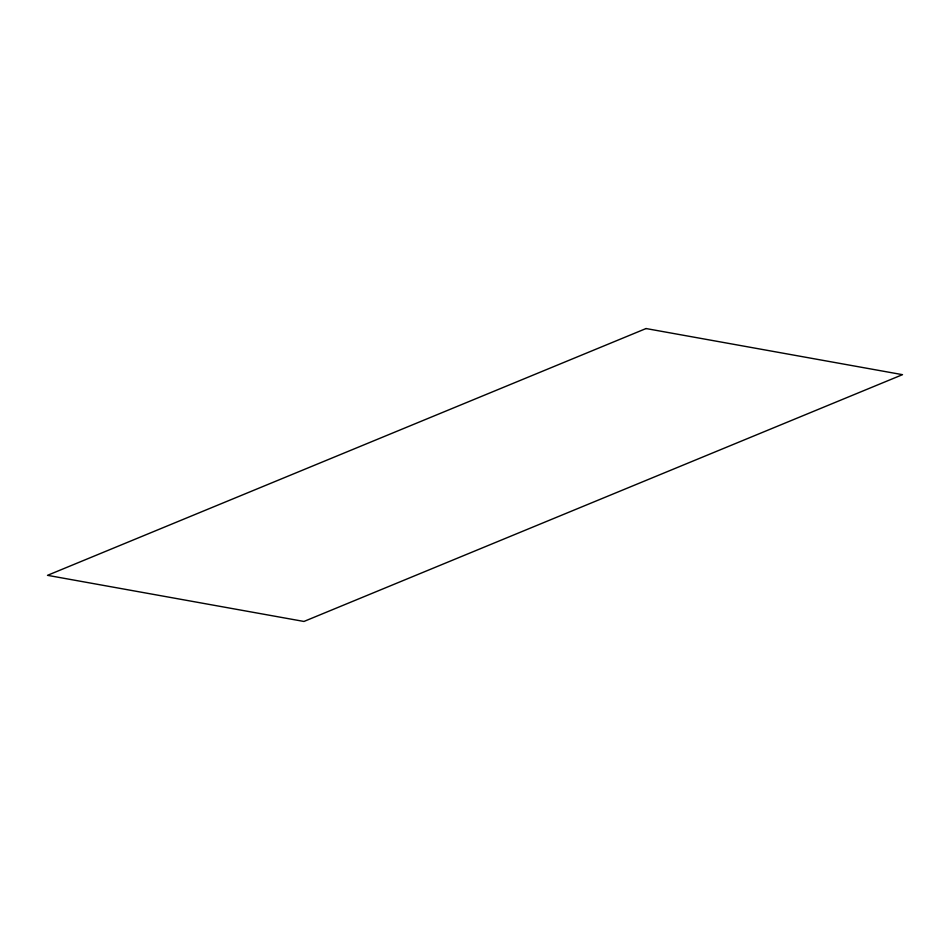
<?xml version="1.0" encoding="UTF-8"?>
<svg xmlns="http://www.w3.org/2000/svg" width="950" height="950" viewBox="0 0 950 950"><rect width="100%" height="100%" fill="white"/><g stroke="black" fill="none" stroke-linecap="round" stroke-linejoin="round"><path stroke-width="1.43" d="M646.047 328.546L47.5 575.332L303.952 621.454L902.5 374.668L646.047 328.546"/></g></svg>
